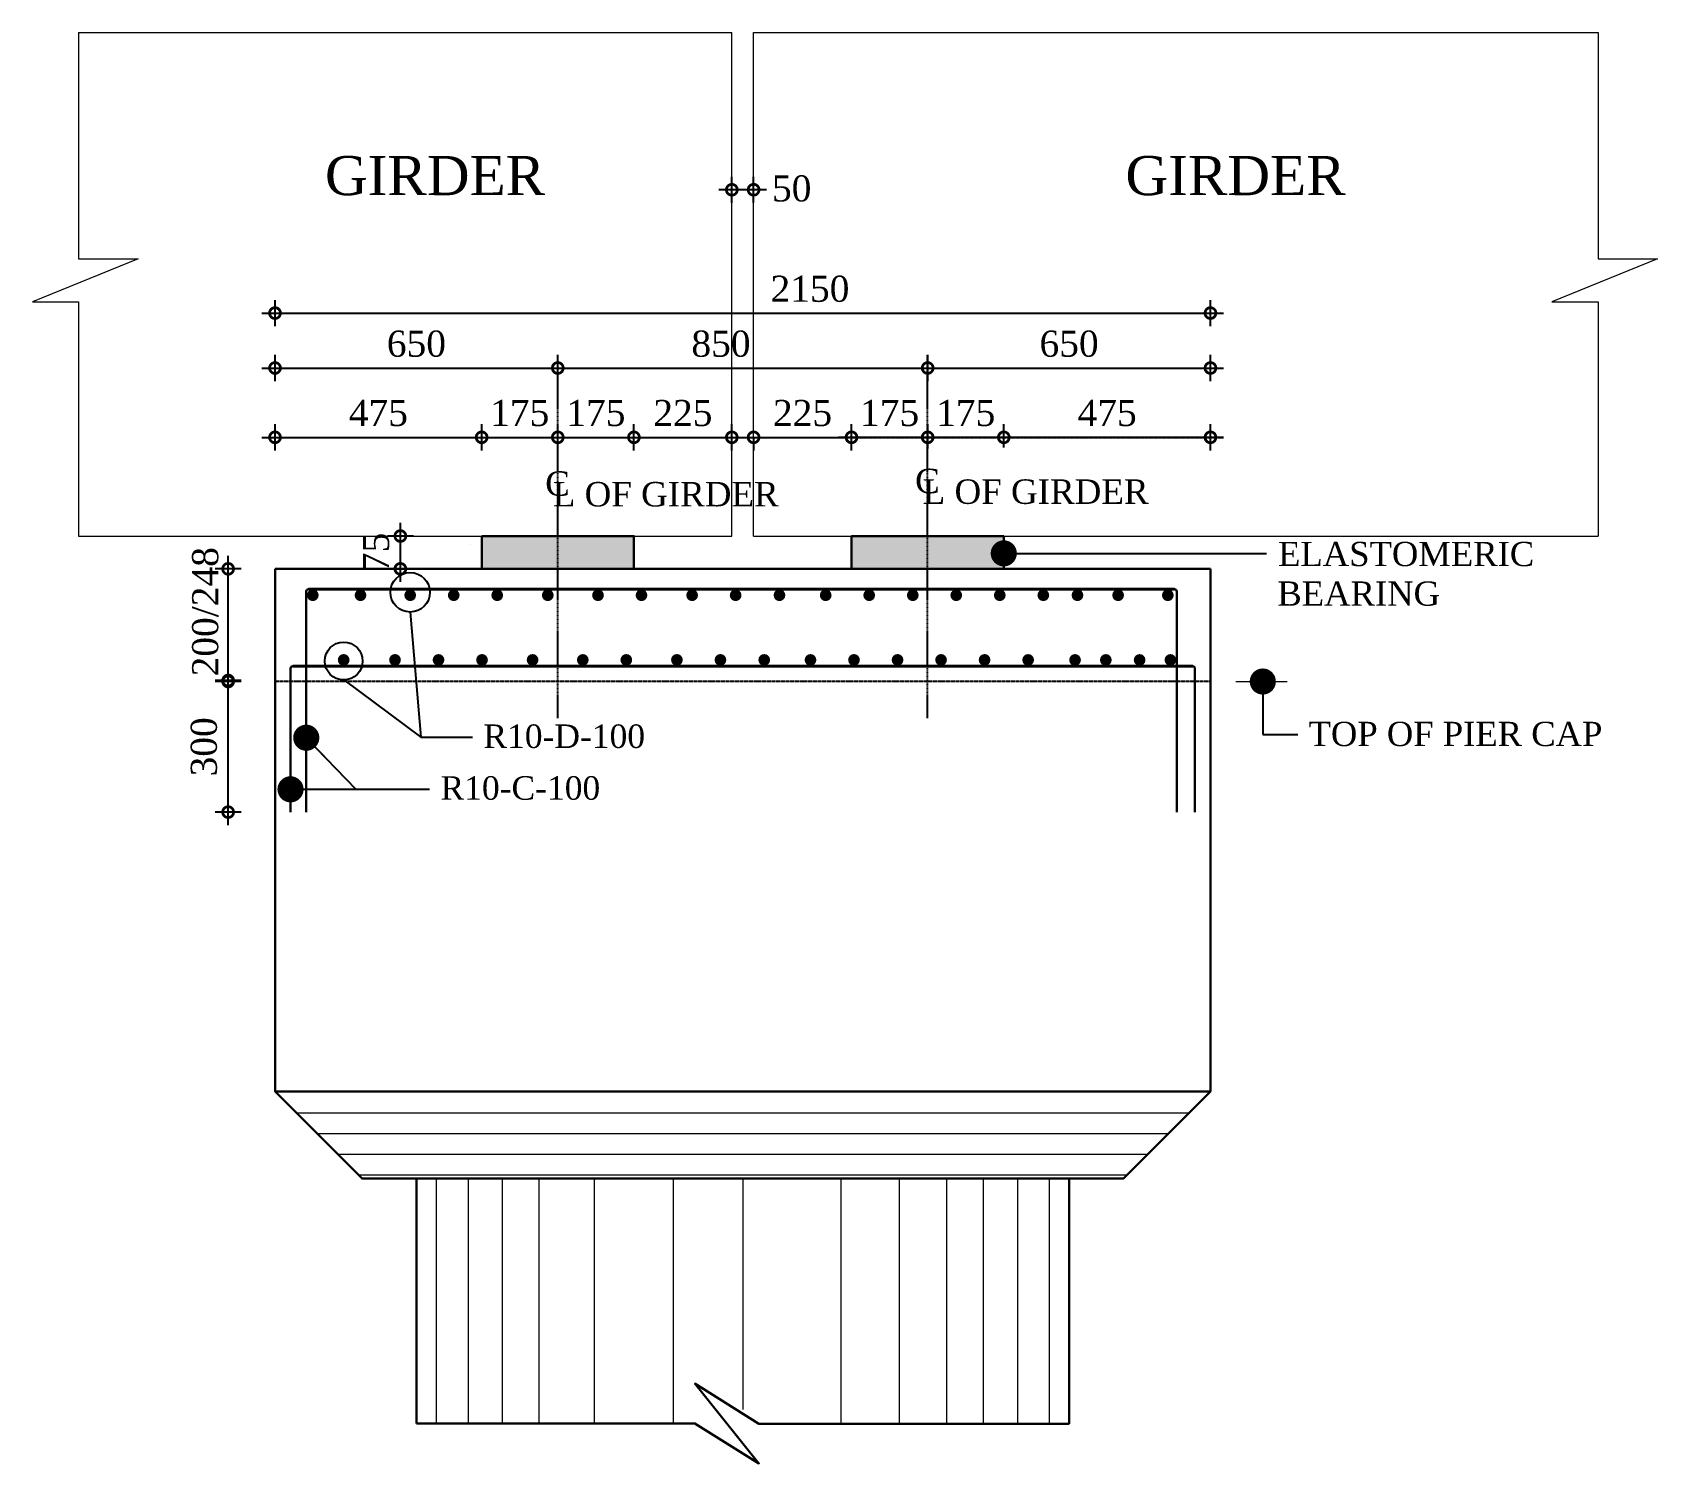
# Model space of a CAD drawing. Header units: millimetres. Extents: x -29779 to 80452, y -13100 to 39577.
# Drawn here: x 46779 to 50514, y 22561 to 25849 of the extents above; entities that cross this region are included whole.
import ezdxf

# ---------------------------------------------------------------- set-up
doc = ezdxf.new("R2010")
doc.units = ezdxf.units.MM
doc.header["$LTSCALE"] = 3
doc.linetypes.add('CENTER', pattern=[50.8, 31.75, -6.35, 6.35, -6.35])
doc.linetypes.add('HIDDEN', pattern=[9.525, 6.35, -3.175])
for name, color, linetype, lineweight in [('Ber', 12, 'Continuous', 30), ('Border', 250, 'Continuous', 70), ('Dimision', 4, 'Continuous', 13), ('hatch', 253, 'Continuous', 13), ('Pire Line', 11, 'Continuous', 30), ('Structue', 200, 'Continuous', 20)]:
    doc.layers.add(name, color=color, linetype=linetype, lineweight=lineweight)
for name, color, linetype in [('Center Line', 34, 'Continuous'), ('Extra Line', 70, 'Continuous'), ('Text', 7, 'Continuous')]:
    doc.layers.add(name, color=color, linetype=linetype)
doc.styles.get("Standard").update_dxf_attribs({"font": 'times.ttf'})
doc.dimstyles.new('dim_60', dxfattribs={"dimtxt": 60, "dimasz": 50, "dimexe": 30, "dimexo": 30, "dimgap": 25, "dimtad": 1, "dimdec": 0, "dimlfac": -1, "dimzin": 0, "dimdsep": 46, "dimtxsty": 'Standard', "dimblk": 'DOTSMALL', "dimcen": 0, "dimdle": 30, "dimadec": 0, "dimazin": 0, "dimtfac": 1, "dimtdec": 0, "dimtix": 1, "dimtofl": 0, "dimtmove": 0, "dimatfit": 3, "dimldrblk": 'DOT', "dimfxl": 30, "dimfxlon": 1, "dimtolj": 1, "dimtzin": 0, "dimarcsym": 0})
doc.dimstyles.new('ISO-25', dxfattribs={"dimtxt": 15, "dimasz": 15, "dimexe": 20, "dimexo": 10.625, "dimgap": 15, "dimtad": 1, "dimdec": 1, "dimdsep": 46, "dimtxsty": 'Standard', "dimblk": 'DOT', "dimcen": 2.5, "dimclrd": 256, "dimclre": 256, "dimclrt": 256, "dimadec": 0, "dimazin": 0, "dimtfac": 1, "dimtdec": 1, "dimtix": 1, "dimtmove": 0, "dimatfit": 3, "dimldrblk": 'DOT', "dimfxl": 1, "dimlwd": -1, "dimarcsym": 0})

# ---------------------------------------------------------------- blocks, each defined once
blk = doc.blocks.new('_DotSmall')
at = {"color": 0, "linetype": 'ByBlock', "const_width": 0.5}
blk.add_lwpolyline([(-0.0625, 0, 1), (0.0625, 0, 1)], format="xyb", close=True, dxfattribs=at)
blk = doc.blocks.new('*D212')
at = {"layer": 'Defpoints', "color": 0, "linetype": 'Continuous', "ltscale": 0.1, "transparency": 16777216}
for p in [(49486.1, 25204.1), (47336, 24647.7), (49486.1, 24647.7)]:
    blk.add_point(p, dxfattribs=at)
at = {"layer": 'Dimision', "color": 0, "linetype": 'Continuous', "lineweight": -2, "ltscale": 0.1, "transparency": 16777216}
for p, q in [((47336, 25174.1), (47336, 25234.1)), ((49486.1, 25174.1), (49486.1, 25234.1)), ((47306, 25204.1), (49516.1, 25204.1))]:
    blk.add_line(p, q, dxfattribs=at)
at = {"layer": 'Dimision', "color": 0, "linetype": 'Continuous', "lineweight": -2, "ltscale": 0.1, "transparency": 16777216, "xscale": 50, "yscale": 50, "zscale": 50, "rotation": 180}
blk.add_blockref('_DotSmall', (47336, 25204.1), dxfattribs=at)
at = {"layer": 'Dimision', "color": 0, "linetype": 'Continuous', "lineweight": -2, "ltscale": 0.1, "transparency": 16777216, "xscale": 50, "yscale": 50, "zscale": 50}
blk.add_blockref('_DotSmall', (49486.1, 25204.1), dxfattribs=at)
at = {"layer": 'Dimision', "color": 0, "linetype": 'Continuous', "ltscale": 0.1, "transparency": 16777216, "insert": (48565.6, 25259.6), "char_height": 60, "attachment_point": 5}
blk.add_mtext('\\A1;2150', dxfattribs=at)
blk = doc.blocks.new('_Dot')
at = {"color": 0, "linetype": 'ByBlock', "lineweight": -2}
blk.add_line((-0.5, 0), (-1, 0), dxfattribs=at)
at = {"color": 0, "linetype": 'ByBlock', "const_width": 0.5}
blk.add_lwpolyline([(-0.25, 0, 1), (0.25, 0, 1)], format="xyb", close=True, dxfattribs=at)
blk = doc.blocks.new('*D213')
at = {"layer": 'Defpoints', "color": 0, "linetype": 'Continuous', "ltscale": 0.1, "transparency": 16777216}
for p in [(47986, 25077.9), (47986, 24850.3), (47336, 24751.5)]:
    blk.add_point(p, dxfattribs=at)
at = {"layer": 'Dimision', "color": 0, "linetype": 'Continuous', "lineweight": -2, "ltscale": 0.1, "transparency": 16777216}
for p, q in [((47336, 25047.9), (47336, 25107.9)), ((47986, 25047.9), (47986, 25107.9)), ((47306, 25077.9), (48016, 25077.9))]:
    blk.add_line(p, q, dxfattribs=at)
at = {"layer": 'Dimision', "color": 0, "linetype": 'Continuous', "lineweight": -2, "ltscale": 0.1, "transparency": 16777216, "xscale": 50, "yscale": 50, "zscale": 50, "rotation": 180}
blk.add_blockref('_DotSmall', (47336, 25077.9), dxfattribs=at)
at = {"layer": 'Dimision', "color": 0, "linetype": 'Continuous', "lineweight": -2, "ltscale": 0.1, "transparency": 16777216, "xscale": 50, "yscale": 50, "zscale": 50}
blk.add_blockref('_DotSmall', (47986, 25077.9), dxfattribs=at)
at = {"layer": 'Dimision', "color": 0, "linetype": 'Continuous', "ltscale": 0.1, "transparency": 16777216, "insert": (47661, 25133.4), "char_height": 60, "attachment_point": 5}
blk.add_mtext('\\A1;650', dxfattribs=at)
blk = doc.blocks.new('*D135')
at = {"layer": 'Defpoints', "color": 0, "linetype": 'Continuous', "ltscale": 0.1, "transparency": 16777216}
for p in [(48836.1, 25077.9), (47986, 24850.3), (48836.1, 24850.3)]:
    blk.add_point(p, dxfattribs=at)
at = {"layer": 'Dimision', "color": 0, "linetype": 'Continuous', "lineweight": -2, "ltscale": 0.1, "transparency": 16777216}
for p, q in [((47986, 25047.9), (47986, 25107.9)), ((48836.1, 25047.9), (48836.1, 25107.9)), ((47956, 25077.9), (48866.1, 25077.9))]:
    blk.add_line(p, q, dxfattribs=at)
at = {"layer": 'Dimision', "color": 0, "linetype": 'Continuous', "lineweight": -2, "ltscale": 0.1, "transparency": 16777216, "xscale": 50, "yscale": 50, "zscale": 50, "rotation": 180}
blk.add_blockref('_DotSmall', (47986, 25077.9), dxfattribs=at)
at = {"layer": 'Dimision', "color": 0, "linetype": 'Continuous', "lineweight": -2, "ltscale": 0.1, "transparency": 16777216, "xscale": 50, "yscale": 50, "zscale": 50}
blk.add_blockref('_DotSmall', (48836.1, 25077.9), dxfattribs=at)
at = {"layer": 'Dimision', "color": 0, "linetype": 'Continuous', "ltscale": 0.1, "transparency": 16777216, "insert": (48361, 25133.4), "char_height": 60, "attachment_point": 5}
blk.add_mtext('\\A1;850', dxfattribs=at)
blk = doc.blocks.new('*D136')
at = {"layer": 'Defpoints', "color": 0, "linetype": 'Continuous', "ltscale": 0.1, "transparency": 16777216}
for p in [(49486.1, 25077.9), (48836.1, 24850.3), (49486.1, 24751.5)]:
    blk.add_point(p, dxfattribs=at)
at = {"layer": 'Dimision', "color": 0, "linetype": 'Continuous', "lineweight": -2, "ltscale": 0.1, "transparency": 16777216}
for p, q in [((48836.1, 25047.9), (48836.1, 25107.9)), ((49486.1, 25047.9), (49486.1, 25107.9)), ((48806.1, 25077.9), (49516.1, 25077.9))]:
    blk.add_line(p, q, dxfattribs=at)
at = {"layer": 'Dimision', "color": 0, "linetype": 'Continuous', "lineweight": -2, "ltscale": 0.1, "transparency": 16777216, "xscale": 50, "yscale": 50, "zscale": 50, "rotation": 180}
blk.add_blockref('_DotSmall', (48836.1, 25077.9), dxfattribs=at)
at = {"layer": 'Dimision', "color": 0, "linetype": 'Continuous', "lineweight": -2, "ltscale": 0.1, "transparency": 16777216, "xscale": 50, "yscale": 50, "zscale": 50}
blk.add_blockref('_DotSmall', (49486.1, 25077.9), dxfattribs=at)
at = {"layer": 'Dimision', "color": 0, "linetype": 'Continuous', "ltscale": 0.1, "transparency": 16777216, "insert": (49161.1, 25133.4), "char_height": 60, "attachment_point": 5}
blk.add_mtext('\\A1;650', dxfattribs=at)
blk = doc.blocks.new('*D137')
at = {"layer": 'Defpoints', "color": 0, "linetype": 'Continuous', "ltscale": 0.1, "transparency": 16777216}
for p in [(47811, 24918.6), (47336, 24746.3), (47811, 24691.8)]:
    blk.add_point(p, dxfattribs=at)
at = {"layer": 'Dimision', "color": 0, "linetype": 'Continuous', "lineweight": -2, "ltscale": 0.1, "transparency": 16777216}
for p, q in [((47306, 24918.6), (47841, 24918.6)), ((47336, 24888.6), (47336, 24948.6)), ((47811, 24888.6), (47811, 24948.6))]:
    blk.add_line(p, q, dxfattribs=at)
at = {"layer": 'Dimision', "color": 0, "linetype": 'Continuous', "lineweight": -2, "ltscale": 0.1, "transparency": 16777216, "xscale": 50, "yscale": 50, "zscale": 50, "rotation": 180}
blk.add_blockref('_DotSmall', (47336, 24918.6), dxfattribs=at)
at = {"layer": 'Dimision', "color": 0, "linetype": 'Continuous', "lineweight": -2, "ltscale": 0.1, "transparency": 16777216, "xscale": 50, "yscale": 50, "zscale": 50}
blk.add_blockref('_DotSmall', (47811, 24918.6), dxfattribs=at)
at = {"layer": 'Dimision', "color": 0, "linetype": 'Continuous', "ltscale": 0.1, "transparency": 16777216, "insert": (47573.5, 24974.2), "char_height": 60, "attachment_point": 5}
blk.add_mtext('\\A1;475', dxfattribs=at)
blk = doc.blocks.new('*D138')
at = {"layer": 'Defpoints', "color": 0, "linetype": 'Continuous', "ltscale": 0.1, "transparency": 16777216}
for p in [(47986, 24918.6), (47811, 24865.4), (47986, 24862.6)]:
    blk.add_point(p, dxfattribs=at)
at = {"layer": 'Dimision', "color": 0, "linetype": 'Continuous', "lineweight": -2, "ltscale": 0.1, "transparency": 16777216}
for p, q in [((47781, 24918.6), (48016, 24918.6)), ((47811, 24895.4), (47811, 24948.6)), ((47986, 24892.6), (47986, 24948.6))]:
    blk.add_line(p, q, dxfattribs=at)
at = {"layer": 'Dimision', "color": 0, "linetype": 'Continuous', "lineweight": -2, "ltscale": 0.1, "transparency": 16777216, "xscale": 50, "yscale": 50, "zscale": 50, "rotation": 180}
blk.add_blockref('_DotSmall', (47811, 24918.6), dxfattribs=at)
at = {"layer": 'Dimision', "color": 0, "linetype": 'Continuous', "lineweight": -2, "ltscale": 0.1, "transparency": 16777216, "xscale": 50, "yscale": 50, "zscale": 50}
blk.add_blockref('_DotSmall', (47986, 24918.6), dxfattribs=at)
at = {"layer": 'Dimision', "color": 0, "linetype": 'Continuous', "ltscale": 0.1, "transparency": 16777216, "insert": (47898.5, 24974.2), "char_height": 60, "attachment_point": 5}
blk.add_mtext('\\A1;175', dxfattribs=at)
blk = doc.blocks.new('*D139')
at = {"layer": 'Defpoints', "color": 0, "linetype": 'Continuous', "ltscale": 0.1, "transparency": 16777216}
for p in [(48161, 24918.6), (47986, 24862.6), (48161, 24840.9)]:
    blk.add_point(p, dxfattribs=at)
at = {"layer": 'Dimision', "color": 0, "linetype": 'Continuous', "lineweight": -2, "ltscale": 0.1, "transparency": 16777216}
for p, q in [((47956, 24918.6), (48191, 24918.6)), ((47986, 24892.6), (47986, 24948.6)), ((48161, 24888.6), (48161, 24948.6))]:
    blk.add_line(p, q, dxfattribs=at)
at = {"layer": 'Dimision', "color": 0, "linetype": 'Continuous', "lineweight": -2, "ltscale": 0.1, "transparency": 16777216, "xscale": 50, "yscale": 50, "zscale": 50, "rotation": 180}
blk.add_blockref('_DotSmall', (47986, 24918.6), dxfattribs=at)
at = {"layer": 'Dimision', "color": 0, "linetype": 'Continuous', "lineweight": -2, "ltscale": 0.1, "transparency": 16777216, "xscale": 50, "yscale": 50, "zscale": 50}
blk.add_blockref('_DotSmall', (48161, 24918.6), dxfattribs=at)
at = {"layer": 'Dimision', "color": 0, "linetype": 'Continuous', "ltscale": 0.1, "transparency": 16777216, "insert": (48073.5, 24974.2), "char_height": 60, "attachment_point": 5}
blk.add_mtext('\\A1;175', dxfattribs=at)
blk = doc.blocks.new('*D140')
at = {"layer": 'Defpoints', "color": 0, "linetype": 'Continuous', "ltscale": 0.1, "transparency": 16777216}
for p in [(49011.1, 24918.6), (49011.1, 24865.4), (49486.1, 24746.3)]:
    blk.add_point(p, dxfattribs=at)
at = {"layer": 'Dimision', "color": 0, "linetype": 'Continuous', "lineweight": -2, "ltscale": 0.1, "transparency": 16777216}
for p, q in [((49516.1, 24918.6), (48981.1, 24918.6)), ((49011.1, 24895.4), (49011.1, 24948.6)), ((49486.1, 24888.6), (49486.1, 24948.6))]:
    blk.add_line(p, q, dxfattribs=at)
at = {"layer": 'Dimision', "color": 0, "linetype": 'Continuous', "lineweight": -2, "ltscale": 0.1, "transparency": 16777216, "xscale": 50, "yscale": 50, "zscale": 50, "rotation": 180}
blk.add_blockref('_DotSmall', (49011.1, 24918.6), dxfattribs=at)
at = {"layer": 'Dimision', "color": 0, "linetype": 'Continuous', "lineweight": -2, "ltscale": 0.1, "transparency": 16777216, "xscale": 50, "yscale": 50, "zscale": 50}
blk.add_blockref('_DotSmall', (49486.1, 24918.6), dxfattribs=at)
at = {"layer": 'Dimision', "color": 0, "linetype": 'Continuous', "ltscale": 0.1, "transparency": 16777216, "insert": (49248.6, 24974.2), "char_height": 60, "attachment_point": 5}
blk.add_mtext('\\A1;475', dxfattribs=at)
blk = doc.blocks.new('*D141')
at = {"layer": 'Defpoints', "color": 0, "linetype": 'Continuous', "ltscale": 0.1, "transparency": 16777216}
for p in [(48836.1, 24918.6), (48836.1, 24862.6), (49011.1, 24865.4)]:
    blk.add_point(p, dxfattribs=at)
at = {"layer": 'Dimision', "color": 0, "linetype": 'Continuous', "lineweight": -2, "ltscale": 0.1, "transparency": 16777216}
for p, q in [((49041.1, 24918.6), (48806.1, 24918.6)), ((48836.1, 24892.6), (48836.1, 24948.6)), ((49011.1, 24895.4), (49011.1, 24948.6))]:
    blk.add_line(p, q, dxfattribs=at)
at = {"layer": 'Dimision', "color": 0, "linetype": 'Continuous', "lineweight": -2, "ltscale": 0.1, "transparency": 16777216, "xscale": 50, "yscale": 50, "zscale": 50, "rotation": 180}
blk.add_blockref('_DotSmall', (48836.1, 24918.6), dxfattribs=at)
at = {"layer": 'Dimision', "color": 0, "linetype": 'Continuous', "lineweight": -2, "ltscale": 0.1, "transparency": 16777216, "xscale": 50, "yscale": 50, "zscale": 50}
blk.add_blockref('_DotSmall', (49011.1, 24918.6), dxfattribs=at)
at = {"layer": 'Dimision', "color": 0, "linetype": 'Continuous', "ltscale": 0.1, "transparency": 16777216, "insert": (48923.6, 24974.2), "char_height": 60, "attachment_point": 5}
blk.add_mtext('\\A1;175', dxfattribs=at)
blk = doc.blocks.new('*D142')
at = {"layer": 'Defpoints', "color": 0, "linetype": 'Continuous', "ltscale": 0.1, "transparency": 16777216}
for p in [(48661.1, 24918.6), (48661.1, 24840.9), (48836.1, 24862.6)]:
    blk.add_point(p, dxfattribs=at)
at = {"layer": 'Dimision', "color": 0, "linetype": 'Continuous', "lineweight": -2, "ltscale": 0.1, "transparency": 16777216}
for p, q in [((48866.1, 24918.6), (48631.1, 24918.6)), ((48661.1, 24888.6), (48661.1, 24948.6)), ((48836.1, 24892.6), (48836.1, 24948.6))]:
    blk.add_line(p, q, dxfattribs=at)
at = {"layer": 'Dimision', "color": 0, "linetype": 'Continuous', "lineweight": -2, "ltscale": 0.1, "transparency": 16777216, "xscale": 50, "yscale": 50, "zscale": 50, "rotation": 180}
blk.add_blockref('_DotSmall', (48661.1, 24918.6), dxfattribs=at)
at = {"layer": 'Dimision', "color": 0, "linetype": 'Continuous', "lineweight": -2, "ltscale": 0.1, "transparency": 16777216, "xscale": 50, "yscale": 50, "zscale": 50}
blk.add_blockref('_DotSmall', (48836.1, 24918.6), dxfattribs=at)
at = {"layer": 'Dimision', "color": 0, "linetype": 'Continuous', "ltscale": 0.1, "transparency": 16777216, "insert": (48748.6, 24974.2), "char_height": 60, "attachment_point": 5}
blk.add_mtext('\\A1;175', dxfattribs=at)
blk = doc.blocks.new('*D143')
at = {"layer": 'Defpoints', "color": 0, "linetype": 'Continuous', "ltscale": 0.1, "transparency": 16777216}
for p in [(47228.3, 24616.4), (47336, 24616.4), (47336, 24359.9)]:
    blk.add_point(p, dxfattribs=at)
at = {"layer": 'Dimision', "color": 0, "linetype": 'Continuous', "lineweight": -2, "ltscale": 0.1, "transparency": 16777216}
for p, q in [((47258.3, 24616.4), (47198.3, 24616.4)), ((47228.3, 24329.9), (47228.3, 24646.4)), ((47258.3, 24359.9), (47198.3, 24359.9))]:
    blk.add_line(p, q, dxfattribs=at)
at = {"layer": 'Dimision', "color": 0, "linetype": 'Continuous', "lineweight": -2, "ltscale": 0.1, "transparency": 16777216, "xscale": 50, "yscale": 50, "zscale": 50}
for p, rotation in [((47228.3, 24616.4), 90), ((47228.3, 24359.9), 270)]:
    blk.add_blockref('_DotSmall', p, dxfattribs=dict(at, rotation=rotation))
at = {"layer": 'Dimision', "color": 0, "linetype": 'Continuous', "ltscale": 0.1, "transparency": 16777216, "insert": (47175.9, 24517.8), "char_height": 60, "attachment_point": 5, "rotation": 90}
blk.add_mtext('\\A1;200/248', dxfattribs=at)
blk = doc.blocks.new('*D144')
at = {"layer": 'Defpoints', "color": 0, "linetype": 'Continuous', "ltscale": 0.1, "transparency": 16777216}
for p in [(48386, 25487.5), (48386, 25373.5), (48436, 25347.4)]:
    blk.add_point(p, dxfattribs=at)
at = {"layer": 'Dimision', "color": 0, "linetype": 'Continuous', "lineweight": -2, "ltscale": 0.1, "transparency": 16777216}
for p, q in [((48386, 25457.5), (48386, 25517.5)), ((48436, 25457.5), (48436, 25517.5)), ((48466, 25487.5), (48356, 25487.5))]:
    blk.add_line(p, q, dxfattribs=at)
at = {"layer": 'Dimision', "color": 0, "linetype": 'Continuous', "lineweight": -2, "ltscale": 0.1, "transparency": 16777216, "xscale": 50, "yscale": 50, "zscale": 50, "rotation": 180}
blk.add_blockref('_DotSmall', (48386, 25487.5), dxfattribs=at)
at = {"layer": 'Dimision', "color": 0, "linetype": 'Continuous', "lineweight": -2, "ltscale": 0.1, "transparency": 16777216, "xscale": 50, "yscale": 50, "zscale": 50}
blk.add_blockref('_DotSmall', (48436, 25487.5), dxfattribs=at)
at = {"layer": 'Dimision', "color": 0, "linetype": 'Continuous', "ltscale": 0.1, "transparency": 16777216, "insert": (48523.6, 25490.2), "char_height": 60, "attachment_point": 5}
blk.add_mtext('\\A1;50', dxfattribs=at)
blk = doc.blocks.new('*D145')
at = {"layer": 'Defpoints', "color": 0, "linetype": 'Continuous', "ltscale": 0.1, "transparency": 16777216}
for p in [(47624.2, 24691.8), (47792, 24691.8), (47792, 24616.4)]:
    blk.add_point(p, dxfattribs=at)
at = {"layer": 'Dimision', "color": 0, "linetype": 'Continuous', "lineweight": -2, "ltscale": 0.1, "transparency": 16777216}
for p, q in [((47654.2, 24691.8), (47594.2, 24691.8)), ((47624.2, 24586.4), (47624.2, 24721.8)), ((47654.2, 24616.4), (47594.2, 24616.4))]:
    blk.add_line(p, q, dxfattribs=at)
at = {"layer": 'Dimision', "color": 0, "linetype": 'Continuous', "lineweight": -2, "ltscale": 0.1, "transparency": 16777216, "xscale": 50, "yscale": 50, "zscale": 50}
for p, rotation in [((47624.2, 24691.8), 90), ((47624.2, 24616.4), 270)]:
    blk.add_blockref('_DotSmall', p, dxfattribs=dict(at, rotation=rotation))
at = {"layer": 'Dimision', "color": 0, "linetype": 'Continuous', "ltscale": 0.1, "transparency": 16777216, "insert": (47568.6, 24654.1), "char_height": 60, "attachment_point": 5, "rotation": 90}
blk.add_mtext('\\A1;75', dxfattribs=at)
blk = doc.blocks.new('*D315')
at = {"layer": 'Defpoints', "color": 0, "linetype": 'Continuous', "ltscale": 0.1, "transparency": 16777216}
for p in [(47228.3, 24357.5), (47371.7, 24357.5), (47371.7, 24057.4)]:
    blk.add_point(p, dxfattribs=at)
at = {"layer": 'Dimision', "color": 0, "linetype": 'Continuous', "lineweight": -2, "ltscale": 0.1, "transparency": 16777216}
for p, q in [((47258.3, 24357.5), (47198.3, 24357.5)), ((47228.3, 24027.4), (47228.3, 24387.5)), ((47258.3, 24057.4), (47198.3, 24057.4))]:
    blk.add_line(p, q, dxfattribs=at)
at = {"layer": 'Dimision', "color": 0, "linetype": 'Continuous', "lineweight": -2, "ltscale": 0.1, "transparency": 16777216, "xscale": 50, "yscale": 50, "zscale": 50}
for p, rotation in [((47228.3, 24357.5), 90), ((47228.3, 24057.4), 270)]:
    blk.add_blockref('_DotSmall', p, dxfattribs=dict(at, rotation=rotation))
at = {"layer": 'Dimision', "color": 0, "linetype": 'Continuous', "ltscale": 0.1, "transparency": 16777216, "insert": (47172.8, 24207.4), "char_height": 60, "attachment_point": 5, "rotation": 90}
blk.add_mtext('\\A1;300', dxfattribs=at)
blk = doc.blocks.new('*D316')
at = {"layer": 'Defpoints', "color": 0, "linetype": 'Continuous', "ltscale": 0.1, "transparency": 16777216}
for p in [(48386, 24918.6), (48161, 24691.8), (48386, 24691.8)]:
    blk.add_point(p, dxfattribs=at)
at = {"layer": 'Dimision', "color": 0, "linetype": 'Continuous', "lineweight": -2, "ltscale": 0.1, "transparency": 16777216}
for p, q in [((48131, 24918.6), (48416, 24918.6)), ((48161, 24888.6), (48161, 24948.6)), ((48386, 24888.6), (48386, 24948.6))]:
    blk.add_line(p, q, dxfattribs=at)
at = {"layer": 'Dimision', "color": 0, "linetype": 'Continuous', "lineweight": -2, "ltscale": 0.1, "transparency": 16777216, "xscale": 50, "yscale": 50, "zscale": 50, "rotation": 180}
blk.add_blockref('_DotSmall', (48161, 24918.6), dxfattribs=at)
at = {"layer": 'Dimision', "color": 0, "linetype": 'Continuous', "lineweight": -2, "ltscale": 0.1, "transparency": 16777216, "xscale": 50, "yscale": 50, "zscale": 50}
blk.add_blockref('_DotSmall', (48386, 24918.6), dxfattribs=at)
at = {"layer": 'Dimision', "color": 0, "linetype": 'Continuous', "ltscale": 0.1, "transparency": 16777216, "insert": (48273.5, 24974.1), "char_height": 60, "attachment_point": 5}
blk.add_mtext('\\A1;225', dxfattribs=at)
blk = doc.blocks.new('*D148')
at = {"layer": 'Defpoints', "color": 0, "linetype": 'Continuous', "ltscale": 0.1, "transparency": 16777216}
for p in [(48436, 24919.9), (48661, 24918.6), (48661, 24886)]:
    blk.add_point(p, dxfattribs=at)
at = {"layer": 'Dimision', "color": 0, "linetype": 'Continuous', "lineweight": -2, "ltscale": 0.1, "transparency": 16777216}
for p, q in [((48406, 24918.6), (48691, 24918.6)), ((48436, 24918.6), (48436, 24888.6)), ((48661, 24916), (48661, 24948.6))]:
    blk.add_line(p, q, dxfattribs=at)
at = {"layer": 'Dimision', "color": 0, "linetype": 'Continuous', "lineweight": -2, "ltscale": 0.1, "transparency": 16777216, "xscale": 50, "yscale": 50, "zscale": 50, "rotation": 180}
blk.add_blockref('_DotSmall', (48436, 24918.6), dxfattribs=at)
at = {"layer": 'Dimision', "color": 0, "linetype": 'Continuous', "lineweight": -2, "ltscale": 0.1, "transparency": 16777216, "xscale": 50, "yscale": 50, "zscale": 50}
blk.add_blockref('_DotSmall', (48661, 24918.6), dxfattribs=at)
at = {"layer": 'Dimision', "color": 0, "linetype": 'Continuous', "ltscale": 0.1, "transparency": 16777216, "insert": (48548.5, 24974.1), "char_height": 60, "attachment_point": 5}
blk.add_mtext('\\A1;225', dxfattribs=at)

msp = doc.modelspace()

# ---------------------------------------------------------------- hatches: boundary and pattern name
at = {"layer": 'Ber', "linetype": 'Continuous'}
for points in [[(47436.37, 24555.72, 1), (47409.37, 24555.72, 1)], [(47545.98, 24555.72, 1), (47518.98, 24555.72, 1)], [(47660.25, 24555.72, 1), (47633.25, 24555.72, 1)], [(47760.25, 24555.72, 1), (47733.25, 24555.72, 1)], [(47860.25, 24555.72, 1), (47833.25, 24555.72, 1)], [(47976.46, 24555.72, 1), (47949.46, 24555.72, 1)], [(48091.87, 24555.72, 1), (48064.87, 24555.72, 1)], [(48191.87, 24555.72, 1), (48164.87, 24555.72, 1)], [(48308.21, 24555.72, 1), (48281.21, 24555.72, 1)], [(48408.21, 24555.72, 1), (48381.21, 24555.72, 1)], [(48508.94, 24555.72, 1), (48481.94, 24555.72, 1)], [(48615.22, 24555.72, 1), (48588.22, 24555.72, 1)], [(48715.22, 24555.72, 1), (48688.22, 24555.72, 1)], [(48815.32, 24555.72, 1), (48788.32, 24555.72, 1)], [(48915.32, 24555.72, 1), (48888.32, 24555.72, 1)], [(49015.32, 24555.72, 1), (48988.32, 24555.72, 1)], [(49115.46, 24555.72, 1), (49088.46, 24555.72, 1)], [(49193.88, 24555.72, 1), (49166.88, 24555.72, 1)], [(49287.38, 24555.72, 1), (49260.38, 24555.72, 1)], [(49401.61, 24555.72, 1), (49374.61, 24555.72, 1)], [(47507.35, 24407.13, 1), (47480.35, 24407.13, 1)], [(47625.31, 24407.13, 1), (47598.31, 24407.13, 1)], [(47625.31, 24407.13, 1), (47598.31, 24407.13, 1)], [(47725.31, 24407.13, 1), (47698.31, 24407.13, 1)], [(47825.31, 24407.13, 1), (47798.31, 24407.13, 1)], [(47941.53, 24407.13, 1), (47914.53, 24407.13, 1)], [(48056.93, 24407.13, 1), (48029.93, 24407.13, 1)], [(48156.93, 24407.13, 1), (48129.93, 24407.13, 1)], [(48273.28, 24407.13, 1), (48246.28, 24407.13, 1)], [(48373.28, 24407.13, 1), (48346.28, 24407.13, 1)], [(48474, 24407.13, 1), (48447, 24407.13, 1)], [(48580.28, 24407.13, 1), (48553.28, 24407.13, 1)], [(48680.28, 24407.13, 1), (48653.28, 24407.13, 1)], [(48780.38, 24407.13, 1), (48753.38, 24407.13, 1)], [(48880.38, 24407.13, 1), (48853.38, 24407.13, 1)], [(48980.38, 24407.13, 1), (48953.38, 24407.13, 1)], [(49080.52, 24407.05, 1), (49053.52, 24407.05, 1)], [(49188.34, 24407.05, 1), (49161.34, 24407.05, 1)], [(49259.09, 24407.05, 1), (49232.09, 24407.05, 1)], [(49336.74, 24407.05, 1), (49309.74, 24407.05, 1)], [(49407.52, 24407.05, 1), (49380.52, 24407.05, 1)]]:
    msp.add_hatch(color=256, dxfattribs=at).paths.add_polyline_path(points)
at = {"layer": 'Border', "linetype": 'Continuous', "lineweight": 13, "ltscale": 0.1}
h = msp.add_hatch(dxfattribs=at)
h.set_pattern_fill('LINE', color=8, scale=15, style=0)
h.set_pattern_definition([(0, (-3423.66, 19747.11), (0, 47.625), [])])
h.paths.add_polyline_path([(47336.04, 23415.4), (47536.04, 23215.4), (49286.05, 23215.4), (49486.05, 23415.4)])
at = {"layer": 'hatch', "ltscale": 10}
for points in [[(47811.04, 24691.84), (48161.04, 24691.84), (48161.04, 24616.4), (47811.04, 24616.4)], [(49011.05, 24691.84), (48661.05, 24691.84), (48661.05, 24616.4), (49011.05, 24616.4)]]:
    msp.add_hatch(color=256, dxfattribs=at).paths.add_polyline_path(points)

# ---------------------------------------------------------------- linework, layer by layer
at = {"layer": 'Ber', "linetype": 'Continuous'}
for p, q in [((47407.88, 24564.37), (47407.88, 24057.36)), ((49408.65, 24564.37), (49408.65, 24057.36)), ((47371.67, 24387.7), (47371.67, 24057.36)), ((49450.43, 24387.7), (49450.43, 24057.36))]:
    msp.add_line(p, q, dxfattribs=at)
at = {"layer": 'Ber', "linetype": 'Continuous', "lineweight": 40}
for p, q in [((48361.05, 24569.37), (47412.88, 24569.37)), ((48361.05, 24569.37), (49403.65, 24569.37)), ((48361.05, 24392.7), (47376.67, 24392.7)), ((48361.05, 24392.7), (49445.43, 24392.7))]:
    msp.add_line(p, q, dxfattribs=at)
at = {"layer": 'Ber', "linetype": 'Continuous'}
for centre, start, end in [((47412.88, 24564.37), 90, 180), ((49403.65, 24564.37), 0, 90), ((47376.67, 24387.7), 90, 180), ((49445.43, 24387.7), 0, 90)]:
    msp.add_arc(centre, 5, start, end, dxfattribs=at)
at = {"layer": 'Center Line', "linetype": 'CENTER', "ltscale": 0.02}
for points in [[(47986.04, 24273.54), (47986.04, 25107.85)], [(48836.05, 24273.54), (48836.05, 25107.85)]]:
    msp.add_lwpolyline(points, dxfattribs=at)
at = {"layer": 'Dimision', "linetype": 'Continuous', "ltscale": 0.1}
for points in [[(46884.71, 25848.85), (46884.71, 25328.78), (47021.11, 25328.78), (46778.62, 25230.31), (46884.71, 25230.31), (46884.71, 24691.84)], [(46884.71, 25848.85), (48386.05, 25848.85)], [(48386.05, 24691.84), (48386.05, 25848.85)], [(48436.05, 25848.85), (50377.15, 25848.85)], [(48436.05, 24691.84), (48436.05, 25848.85)], [(50377.15, 25848.85), (50377.15, 25328.78), (50513.55, 25328.78), (50271.06, 25230.31), (50377.15, 25230.31), (50377.15, 24691.84)], [(46884.71, 24691.84), (48386.05, 24691.84)], [(48436.05, 24691.84), (50377.15, 24691.84)]]:
    msp.add_lwpolyline(points, dxfattribs=at)
for points in [[(47811.04, 24691.84), (48161.04, 24691.84), (48161.04, 24616.4), (47811.04, 24616.4)], [(49011.05, 24691.84), (48661.05, 24691.84), (48661.05, 24616.4), (49011.05, 24616.4)]]:
    msp.add_lwpolyline(points, close=True, dxfattribs=at)
at = {"layer": 'Extra Line', "color": 7, "linetype": 'HIDDEN', "ltscale": 0.1}
for p, q in [((47306.04, 24918.58), (49516.05, 24918.58)), ((49486.05, 24357.46), (47336.04, 24357.46))]:
    msp.add_line(p, q, dxfattribs=at)
at = {"layer": 'Pire Line', "ltscale": 10}
for p, q in [((48161.04, 24672.8), (48160.47, 24672.8)), ((48661.05, 24672.8), (48661.63, 24672.8)), ((49486.05, 23415.4), (47336.04, 23415.4)), ((47661.05, 23215.4), (47661.05, 22652.83)), ((49161.05, 23215.4), (49161.05, 22651.94))]:
    msp.add_line(p, q, dxfattribs=at)
at = {"layer": 'Pire Line', "color": 8, "lineweight": 18, "ltscale": 10}
for p, q in [((47706.48, 23215.4), (47706.48, 22652.83)), ((47779.84, 23215.4), (47779.84, 22652.83)), ((47858.21, 23215.4), (47858.21, 22652.83)), ((47942.6, 23215.4), (47942.6, 22652.83)), ((48069.92, 23215.4), (48069.92, 22652.83)), ((48250.78, 23215.4), (48250.78, 22652.83)), ((48411.05, 23215.4), (48411.05, 22684.51)), ((48636.45, 23215.4), (48636.45, 22652.83)), ((48770.28, 23215.4), (48770.28, 22652.83)), ((48879.49, 23215.4), (48879.49, 22652.83)), ((48963.89, 23215.4), (48963.89, 22652.83)), ((49042.25, 23215.4), (49042.25, 22652.83)), ((49115.61, 23215.4), (49115.61, 22652.83))]:
    msp.add_line(p, q, dxfattribs=at)
at = {"layer": 'Pire Line', "ltscale": 10}
for points in [[(47811.04, 24691.84), (48161.05, 24691.84), (48161.02, 24616.4), (47811.04, 24616.4)], [(49011.05, 24691.84), (48661.05, 24691.84), (48661.08, 24616.4), (49011.05, 24616.4)]]:
    msp.add_lwpolyline(points, close=True, dxfattribs=at)
for points in [[(47786.06, 24672.8), (47786.04, 24672.8)], [(49036.03, 24672.8), (49036.05, 24672.8)], [(49486.05, 24616.4), (49486.05, 23415.4), (49286.05, 23215.4), (47536.04, 23215.4), (47336.04, 23415.4), (47336.04, 24616.4)], [(47336.04, 24616.4), (49486.05, 24616.4)], [(49086.05, 24616.4), (49486.05, 24616.4)], [(47336.04, 24600.97), (47336.04, 23515.4)], [(49486.05, 23515.4), (49486.05, 24600.97)], [(47661.05, 22652.83), (48301.07, 22652.83), (48448.37, 22560.59), (48301.07, 22744.18), (48448.37, 22651.94), (49161.05, 22651.94)]]:
    msp.add_lwpolyline(points, dxfattribs=at)
at = {"layer": 'Structue', "ltscale": 10}
msp.add_line((49544.2, 24357.46), (49662.18, 24357.46), dxfattribs=at)
at = {"layer": 'Text'}
for points in [[(47646.67, 24517.08), (47670.85, 24229.54), (47789.62, 24229.54)], [(47493.88, 24361.07), (47670.85, 24229.54), (47789.62, 24229.54)]]:
    msp.add_lwpolyline(points, dxfattribs=at)
for centre, radius in [((47646.67, 24562.44), 45.36), ((47493.88, 24404.56), 43.49)]:
    msp.add_circle(centre, radius, dxfattribs=at)

# ---------------------------------------------------------------- texts
at = {"layer": 'Text', "linetype": 'Continuous', "ltscale": 3}
for s, height, p in [('ELASTOMERIC', 55.6875, (49641.46, 24622.75)), ('BEARING', 55.688, (49639.79, 24531.73))]:
    msp.add_text(s, height=height, dxfattribs=at).set_placement(p)
at = {"layer": 'Text', "linetype": 'Continuous', "ltscale": 3, "attachment_point": 1}
for s, insert, char_height, width in [('GIRDER', (47450.87, 25565.09), 90, 1903.5153), ('GIRDER', (49290.76, 25565.09), 90, 2028.5196), ('{\\fTimes New Roman|b0|i0|c0|p18;C}', (47956.99, 24840.51), 56.25, 1189.5096), ('{\\fTimes New Roman|b0|i0|c0|p18;C}', (48807.17, 24846.43), 56.25, 1189.5096), ('{\\fTimes New Roman|b0|i0|c0|p18;L OF GIRDER}', (47974.49, 24816.05), 56.25, 1089.5096), ('{\\fTimes New Roman|b0|i0|c0|p18;L OF GIRDER}', (48824.67, 24821.97), 56.25, 1514.5096), ('R10-D-100', (47815, 24258.8), 54, 669.8273), ('TOP OF PIER CAP', (49711.55, 24264.95), 55.6875, 713.7057), ('R10-C-100', (47716.44, 24139.86), 54, 530.3704)]:
    msp.add_mtext(s, dxfattribs=dict(at, insert=insert, char_height=char_height, width=width))

# ---------------------------------------------------------------- dimensions: what is measured, and where the dimension line sits
at = {"layer": 'Dimision', "linetype": 'Continuous', "ltscale": 0.1}
dim = msp.add_linear_dim(base=(48386.05, 25487.46), p1=(48436.05, 25347.38), p2=(48386.05, 25373.5), angle=180, dimstyle='dim_60', override={"dimtmove": 2}, dxfattribs=at)
dim.commit()
dim.dimension.update_dxf_attribs({"geometry": '*D144', "text_midpoint": (48523.64, 25490.18), "dimtype": 160})
for base, p1, p2, picture, middle in [((49486.05, 25204.13), (47336.04, 24647.66), (49486.05, 24647.66), '*D212', (48565.61, 25204.13)), ((48836.05, 25077.85), (47986.04, 24850.32), (48836.05, 24850.32), '*D135', (48361.05, 25077.85))]:
    dim = msp.add_linear_dim(base=base, p1=p1, p2=p2, dimstyle='dim_60', dxfattribs=at)
    dim.commit()
    dim.dimension.update_dxf_attribs({"geometry": picture, "text_midpoint": middle, "dimtype": 160})
for base, p1, p2, picture, middle in [((47986.04, 25077.85), (47336.04, 24751.49), (47986.04, 24850.32), '*D213', (47661.04, 25133.37)), ((49486.05, 25077.85), (48836.05, 24850.32), (49486.05, 24751.49), '*D136', (49161.05, 25133.37)), ((47811.04, 24918.58), (47336.04, 24746.28), (47811.04, 24691.84), '*D137', (47573.54, 24974.19)), ((47986.04, 24918.58), (47811.04, 24865.37), (47986.04, 24862.59), '*D138', (47898.54, 24974.19)), ((48161.04, 24918.58), (47986.04, 24862.59), (48161.04, 24840.85), '*D139', (48073.54, 24974.19)), ((48386.05, 24918.58), (48161.04, 24691.84), (48386.05, 24691.84), '*D316', (48273.55, 24974.1)), ((48661.05, 24918.58), (48436.05, 24919.92), (48661.05, 24885.99), '*D148', (48548.55, 24974.1))]:
    dim = msp.add_linear_dim(base=base, p1=p1, p2=p2, dimstyle='dim_60', dxfattribs=at)
    dim.commit()
    dim.dimension.update_dxf_attribs({"geometry": picture, "text_midpoint": middle})
for base, p1, p2, picture, middle in [((48661.05, 24918.58), (48836.05, 24862.59), (48661.05, 24840.85), '*D142', (48748.55, 24974.19)), ((48836.05, 24918.58), (49011.05, 24865.37), (48836.05, 24862.59), '*D141', (48923.55, 24974.19)), ((49011.05, 24918.58), (49486.05, 24746.28), (49011.05, 24865.37), '*D140', (49248.55, 24974.19))]:
    dim = msp.add_linear_dim(base=base, p1=p1, p2=p2, angle=180, dimstyle='dim_60', dxfattribs=at)
    dim.commit()
    dim.dimension.update_dxf_attribs({"geometry": picture, "text_midpoint": middle})
dim = msp.add_linear_dim(base=(47624.22, 24691.84), p1=(47792.03, 24616.4), p2=(47792.03, 24691.84), angle=90, dimstyle='dim_60', dxfattribs=at)
dim.commit()
dim.dimension.update_dxf_attribs({"geometry": '*D145', "text_midpoint": (47624.22, 24654.12), "dimtype": 160})
dim = msp.add_linear_dim(base=(47228.34, 24616.4), p1=(47336.04, 24359.9), p2=(47336.04, 24616.4), angle=90, text='200/248', dimstyle='dim_60', override={"dimtmove": 2}, dxfattribs=at)
dim.commit()
dim.dimension.update_dxf_attribs({"geometry": '*D143', "text_midpoint": (47175.85, 24517.78), "dimtype": 160})
dim = msp.add_linear_dim(base=(47228.34, 24357.46), p1=(47371.67, 24057.36), p2=(47371.67, 24357.46), angle=90, dimstyle='dim_60', override={"dimtmove": 2}, dxfattribs=at)
dim.commit()
dim.dimension.update_dxf_attribs({"geometry": '*D315', "text_midpoint": (47172.82, 24207.41)})

# ---------------------------------------------------------------- leaders
at = {"layer": 'Text', "linetype": 'Continuous'}
for points in [[(49011.05, 24651.96), (49614.71, 24651.96)], [(49606.38, 24357.46), (49606.38, 24235.49), (49687.14, 24235.49)], [(47407.88, 24228.35), (47522.04, 24109.78)], [(47371.67, 24109.78), (47690.98, 24109.78)]]:
    msp.add_leader(points, dimstyle='ISO-25', override={"dimasz": 60, "dimtad": 0}, dxfattribs=at)

doc.saveas('drawing.dxf')
